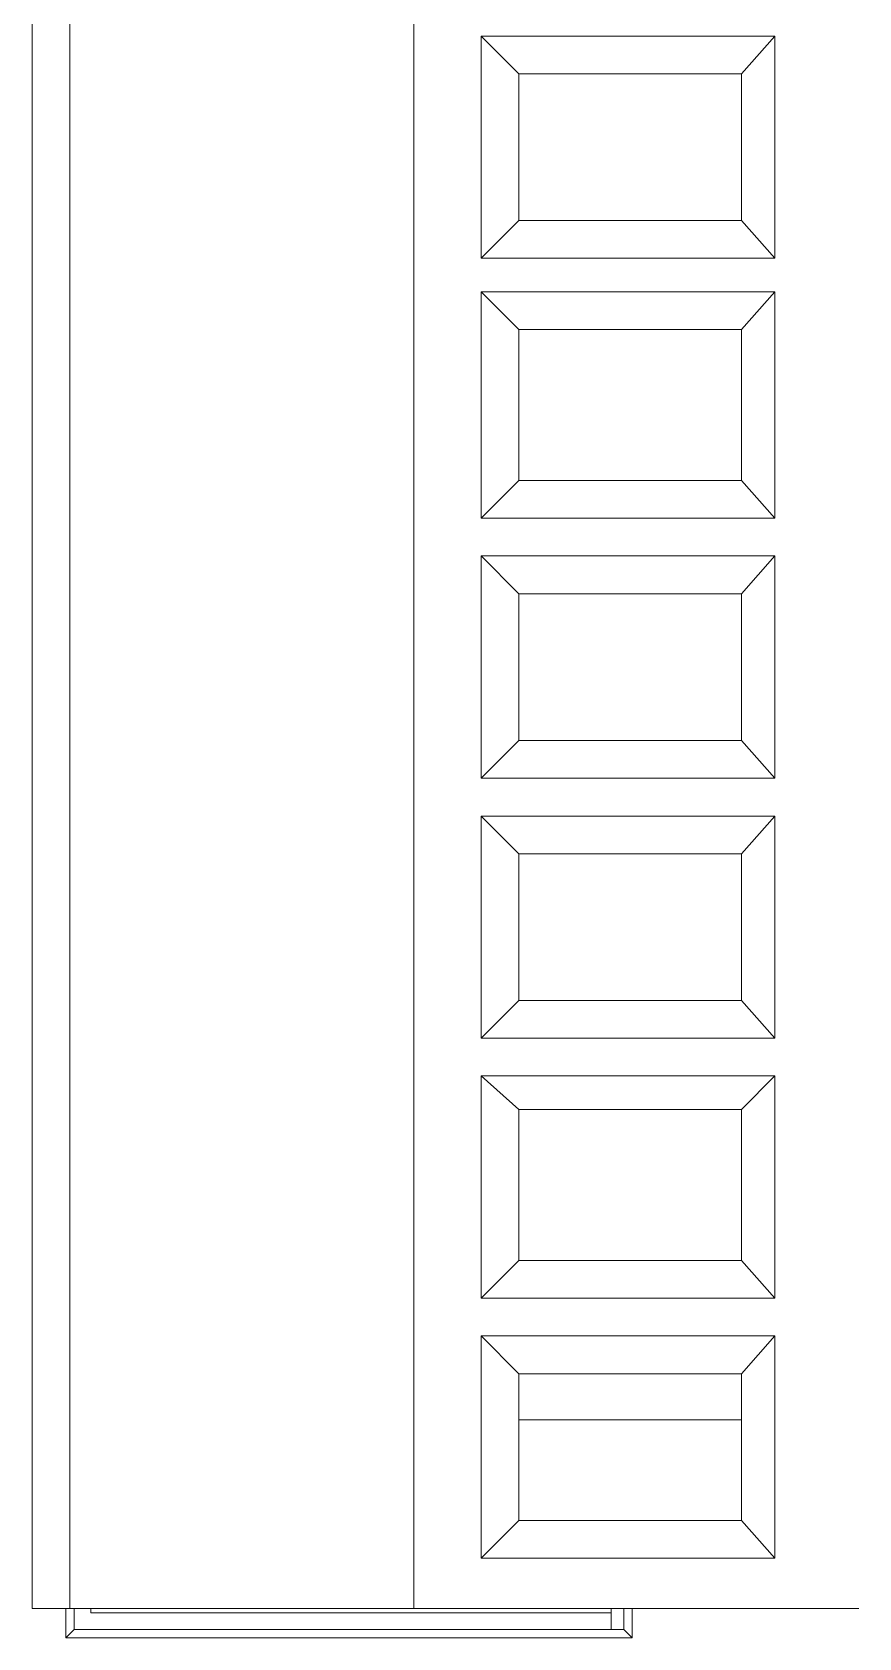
# Model space of a CAD drawing. Header units: millimetres. Extents: x -11 to 1219, y 0 to 1751.
# Drawn here: x 191.35 to 202.51, y 928.06 to 949.75 of the extents above; entities that cross this region are included whole.
import ezdxf

# ---------------------------------------------------------------- set-up
doc = ezdxf.new("R2010")
doc.units = ezdxf.units.MM
doc.header["$LTSCALE"] = 10
doc.layers.add('_MULTI_WIRE', color=9, linetype='CONTINUOUS')
doc.layers.add('PDF_Geometry', color=7, linetype='CONTINUOUS', true_color=0x151d1f)
doc.layers.get('_MULTI_WIRE').off()

# ---------------------------------------------------------------- blocks, each defined once
blk = doc.blocks.new('DVP-28SWS211R')
at = {"layer": 'PDF_Geometry', "color": 7, "lineweight": 9, "true_color": 0xffffff}
for p, q in [((30.365, -3.796), (30.365, -36.257)), ((30.875, -36.257), (30.875, -3.796)), ((35.52, -3.796), (35.52, -36.257)), ((36.427, -15.013), (36.427, -18.015)), ((36.427, -15.013), (36.937, -15.522)), ((40.392, -15.013), (36.427, -15.013)), ((39.939, -15.522), (40.392, -15.013)), ((40.392, -18.015), (40.392, -15.013)), ((36.937, -15.522), (39.939, -15.522)), ((36.937, -15.522), (36.937, -17.505)), ((39.939, -17.505), (39.939, -15.522)), ((36.937, -17.505), (36.427, -18.015)), ((39.939, -17.505), (36.937, -17.505)), ((40.392, -18.015), (39.939, -17.505)), ((36.427, -18.015), (40.392, -18.015)), ((36.427, -18.468), (36.427, -21.528)), ((36.427, -18.468), (36.937, -18.978)), ((40.392, -18.468), (36.427, -18.468)), ((39.939, -18.978), (40.392, -18.468)), ((40.392, -21.528), (40.392, -18.468)), ((36.937, -18.978), (39.939, -18.978)), ((36.937, -18.978), (36.937, -21.018)), ((39.939, -21.018), (39.939, -18.978)), ((36.937, -21.018), (36.427, -21.527)), ((39.939, -21.018), (36.937, -21.018)), ((40.392, -21.527), (39.939, -21.018)), ((36.427, -21.528), (40.392, -21.528)), ((36.427, -22.037), (36.427, -25.04)), ((36.427, -22.037), (36.937, -22.547)), ((40.392, -22.037), (36.427, -22.037)), ((39.939, -22.547), (40.392, -22.037)), ((40.392, -25.04), (40.392, -22.037)), ((36.937, -22.547), (39.939, -22.547)), ((36.937, -22.547), (36.937, -24.53)), ((39.939, -24.53), (39.939, -22.547)), ((36.937, -24.53), (36.427, -25.04)), ((39.939, -24.53), (36.937, -24.53)), ((40.392, -25.04), (39.939, -24.53)), ((36.427, -25.04), (40.392, -25.04)), ((36.427, -25.55), (36.427, -28.552)), ((36.427, -25.55), (36.937, -26.06)), ((40.392, -25.55), (36.427, -25.55)), ((39.939, -26.06), (40.392, -25.55)), ((40.392, -28.552), (40.392, -25.55)), ((36.937, -26.06), (39.939, -26.06)), ((36.937, -26.06), (36.937, -28.042)), ((39.939, -28.042), (39.939, -26.06)), ((36.937, -28.042), (36.427, -28.552)), ((39.939, -28.042), (36.937, -28.042)), ((40.392, -28.552), (39.939, -28.042)), ((36.427, -28.552), (40.392, -28.552)), ((36.427, -29.062), (36.427, -32.065)), ((36.427, -29.062), (36.937, -29.515)), ((40.392, -29.062), (36.427, -29.062)), ((39.939, -29.515), (40.392, -29.062)), ((40.392, -32.065), (40.392, -29.062)), ((36.937, -29.515), (39.939, -29.515)), ((36.937, -29.515), (36.937, -31.555)), ((39.939, -31.555), (39.939, -29.515)), ((36.937, -31.555), (36.427, -32.065)), ((39.939, -31.555), (36.937, -31.555)), ((40.392, -32.065), (39.939, -31.555)), ((36.427, -32.065), (40.392, -32.065)), ((36.427, -32.574), (36.427, -35.577)), ((40.392, -32.574), (36.427, -32.574)), ((36.427, -32.575), (36.937, -33.084)), ((39.939, -33.084), (40.392, -32.575)), ((40.392, -35.577), (40.392, -32.575)), ((36.937, -33.084), (39.939, -33.084)), ((36.937, -33.084), (36.937, -35.067)), ((39.939, -35.067), (39.939, -33.084)), ((36.937, -33.708), (39.939, -33.708)), ((36.937, -35.067), (36.427, -35.577)), ((39.939, -35.067), (36.937, -35.067)), ((40.392, -35.577), (39.939, -35.067)), ((36.427, -35.577), (40.392, -35.577)), ((30.365, -36.257), (41.525, -36.257)), ((30.818, -36.257), (30.818, -36.653)), ((30.932, -36.257), (30.932, -36.54)), ((31.158, -36.313), (31.158, -36.257)), ((38.183, -36.313), (31.158, -36.313)), ((38.183, -36.54), (38.183, -36.257)), ((38.353, -36.54), (38.353, -36.257)), ((38.466, -36.653), (38.466, -36.257)), ((30.818, -36.653), (30.932, -36.54)), ((38.466, -36.653), (30.818, -36.653)), ((30.932, -36.54), (38.353, -36.54)), ((38.353, -36.54), (38.466, -36.653))]:
    blk.add_line(p, q, dxfattribs=at)

msp = doc.modelspace()

# ---------------------------------------------------------------- block references
at = {"layer": '_MULTI_WIRE'}
msp.add_blockref('DVP-28SWS211R', (160.9895, 964.712), dxfattribs=at)
msp.add_blockref('DVP-28SWS211R', (160.9895, 964.712), dxfattribs=at)

doc.saveas('drawing.dxf')
